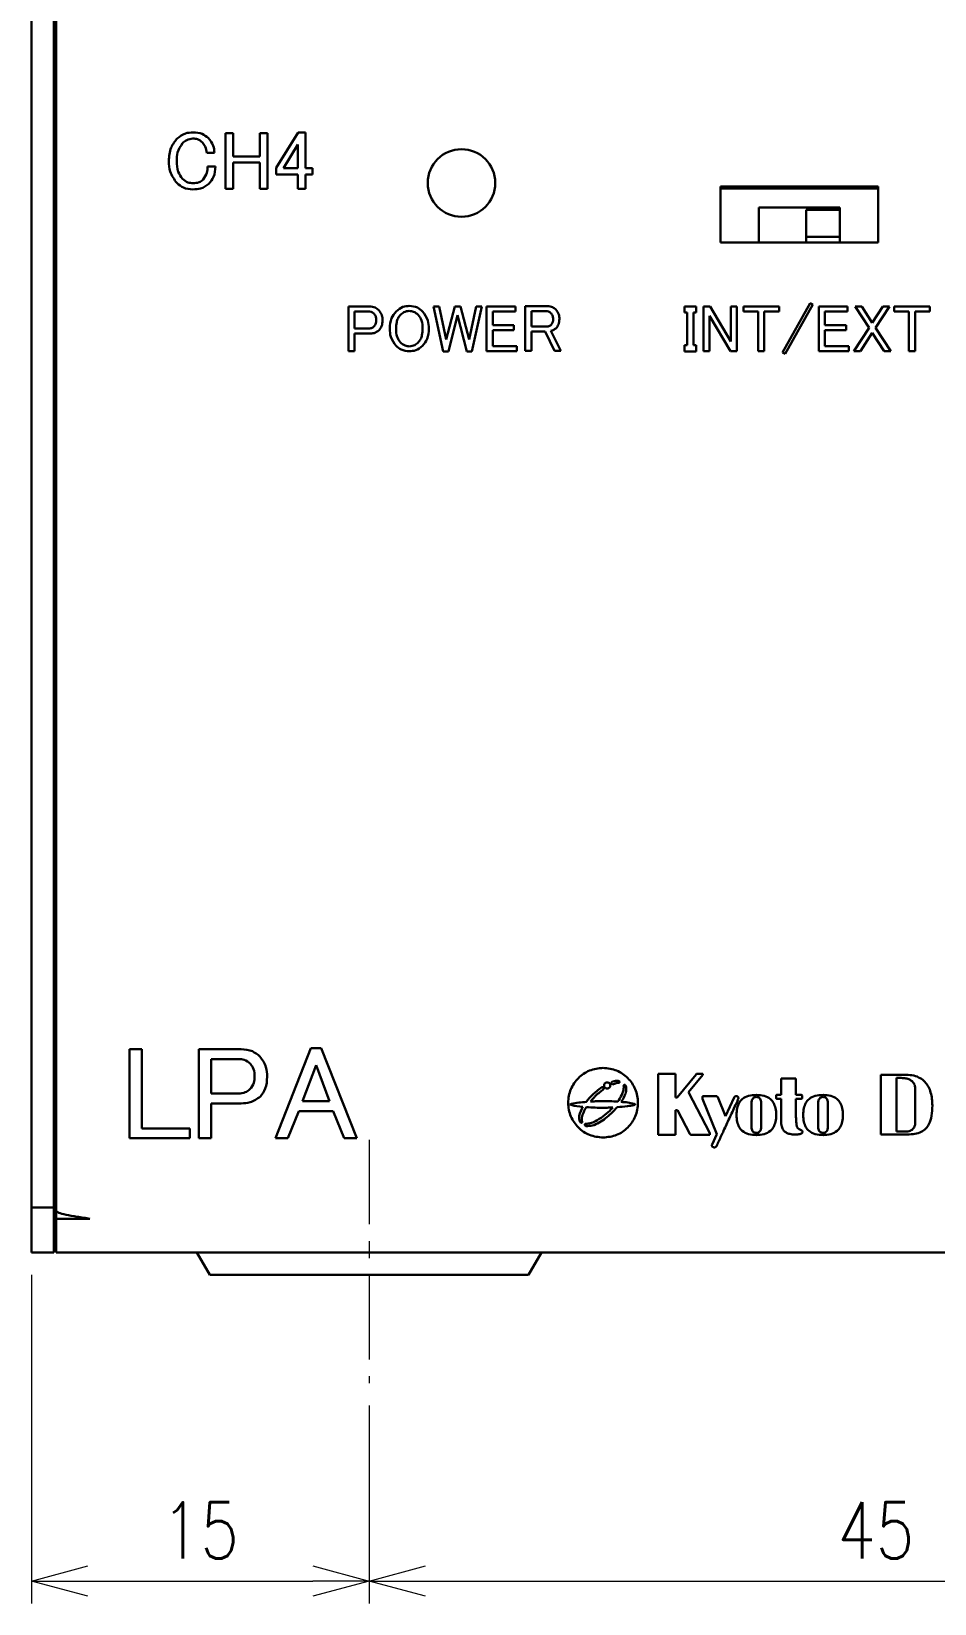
# Model space of a CAD drawing. Header units: millimetres. Extents: x 92 to 566, y 48 to 192.
# Drawn here: x 91.6 to 131.7, y 59.4 to 129.3 of the extents above; entities that cross this region are included whole.
import ezdxf

# ---------------------------------------------------------------- set-up
doc = ezdxf.new("R2010")
doc.units = ezdxf.units.MM
doc.linetypes.add('CENTER', pattern=[2, 1.25, -0.25, 0.25, -0.25])
doc.layers.get('0').update_dxf_attribs({"lineweight": 30})
doc.layers.get('Defpoints').update_dxf_attribs({"lineweight": 9})
doc.layers.add('2KD_寸法１', color=7, linetype='Continuous', lineweight=15)
doc.layers.add('2KD_寸法１ @ 1', color=7, linetype='Continuous', lineweight=15)
doc.styles.get("Standard").update_dxf_attribs({"font": 'simplex.shx', "width": 0.8, "bigfont": 'extfont.shx'})
doc.dimstyles.new('KD-STD', dxfattribs={"dimscale": 0, "dimtxt": 2.5, "dimasz": 2.5, "dimexe": 1, "dimexo": 1, "dimgap": 1, "dimtad": 1, "dimdsep": 46, "dimtxsty": 'Standard', "dimblk": 'OPEN30', "dimcen": 0, "dimadec": 0, "dimazin": 0, "dimtfac": 1, "dimtmove": 0, "dimatfit": 3, "dimldrblk": 'OPEN30', "dimfxl": 1, "dimtolj": 1, "dimtzin": 0, "dimlwd": 15, "dimlwe": 15, "dimarcsym": 0})

# ---------------------------------------------------------------- blocks, each defined once
blk = doc.blocks.new('_Open30')
at = {"lineweight": -2}
for p, q in [((-1, 0.268), (0, 0)), ((0, 0), (-1, -0.268)), ((0, 0), (-1, 0))]:
    blk.add_line(p, q, dxfattribs=at)
blk = doc.blocks.new('*D40')
at = {"layer": '2KD_寸法１', "color": 0, "lineweight": 15}
for p, q in [((91.605, 74.028), (91.605, 59.434)), ((106.605, 68.224), (106.605, 59.434)), ((94.105, 60.434), (104.105, 60.434))]:
    blk.add_line(p, q, dxfattribs=at)
at = {"layer": 'Defpoints', "color": 0}
for p in [(91.605, 75.028), (106.605, 69.224), (106.605, 60.434)]:
    blk.add_point(p, dxfattribs=at)
at = {"layer": '2KD_寸法１', "color": 0, "lineweight": 15, "xscale": 2.5, "yscale": 2.5, "zscale": 2.5, "rotation": 180}
blk.add_blockref('_Open30', (91.605, 60.434), dxfattribs=at)
at = {"layer": '2KD_寸法１', "color": 0, "lineweight": 15, "xscale": 2.5, "yscale": 2.5, "zscale": 2.5}
blk.add_blockref('_Open30', (106.605, 60.434), dxfattribs=at)
at = {"layer": '2KD_寸法１', "color": 0, "insert": (99.105, 62.684), "char_height": 2.5, "attachment_point": 5}
blk.add_mtext('\\A1;15', dxfattribs=at)
blk = doc.blocks.new('*D41')
at = {"layer": '2KD_寸法１', "color": 0, "lineweight": 15}
for p, q in [((106.605, 68.224), (106.605, 59.434)), ((151.605, 68.224), (151.605, 59.434)), ((109.105, 60.434), (149.105, 60.434))]:
    blk.add_line(p, q, dxfattribs=at)
at = {"layer": 'Defpoints', "color": 0}
for p in [(106.605, 69.224), (151.605, 69.224), (151.605, 60.434)]:
    blk.add_point(p, dxfattribs=at)
at = {"layer": '2KD_寸法１', "color": 0, "lineweight": 15, "xscale": 2.5, "yscale": 2.5, "zscale": 2.5, "rotation": 180}
blk.add_blockref('_Open30', (106.605, 60.434), dxfattribs=at)
at = {"layer": '2KD_寸法１', "color": 0, "lineweight": 15, "xscale": 2.5, "yscale": 2.5, "zscale": 2.5}
blk.add_blockref('_Open30', (151.605, 60.434), dxfattribs=at)
at = {"layer": '2KD_寸法１', "color": 0, "insert": (129.105, 62.684), "char_height": 2.5, "attachment_point": 5}
blk.add_mtext('\\A1;45', dxfattribs=at)
blk = doc.blocks.new('A$C07186D2C')
for p, q in [((-37.5, 2), (-37.5, 91)), ((-36.5, 2), (-36.5, 91)), ((-36.4, 90.8), (-36.4, 1.854)), ((-28.878, 49.719), (-28.535, 49.719)), ((-28.878, 47.243), (-28.878, 49.719)), ((-28.535, 49.719), (-28.535, 48.677)), ((-27.358, 48.677), (-27.358, 49.719)), ((-27.358, 49.719), (-27.015, 49.719)), ((-27.015, 49.719), (-27.015, 47.243)), ((-26.631, 48.17), (-25.66, 49.748)), ((-25.66, 49.748), (-25.327, 49.748)), ((-25.327, 49.748), (-25.327, 48.156)), ((-25.67, 49.213), (-26.312, 48.156)), ((-25.67, 48.156), (-25.67, 49.213)), ((-29.37, 48.836), (-29.718, 48.836)), ((-29.674, 48.228), (-29.327, 48.228)), ((-28.535, 48.677), (-27.358, 48.677)), ((-27.358, 48.403), (-28.535, 48.403)), ((-28.535, 48.403), (-28.535, 47.243)), ((-27.358, 47.243), (-27.358, 48.403)), ((-26.631, 47.882), (-26.631, 48.17)), ((-25.67, 47.882), (-26.631, 47.882)), ((-26.312, 48.156), (-25.67, 48.156)), ((-25.67, 47.243), (-25.67, 47.882)), ((-25.327, 48.156), (-25.023, 48.156)), ((-25.327, 47.882), (-25.327, 47.243)), ((-25.023, 47.882), (-25.327, 47.882)), ((-25.023, 48.156), (-25.023, 47.882)), ((-28.535, 47.243), (-28.878, 47.243)), ((-27.015, 47.243), (-27.358, 47.243)), ((-25.327, 47.243), (-25.67, 47.243)), ((-6.9, 47.35), (-6.9, 44.85)), ((0.1, 47.35), (-6.9, 47.35)), ((-5.099, 47.261), (-6.9, 47.261)), ((-1.701, 47.261), (-5.099, 47.261)), ((-5.099, 47.261), (-5.099, 47.261)), ((-5.099, 47.261), (-1.701, 47.261)), ((0.1, 47.261), (-1.701, 47.261)), ((0.1, 44.85), (0.1, 47.35)), ((-5.199, 46.409), (-1.601, 46.409)), ((-5.199, 46.409), (-5.199, 44.85)), ((-3.1, 46.31), (-3.1, 45.11)), ((-1.6, 46.31), (-3.1, 46.31)), ((-1.601, 46.409), (-1.601, 46.31)), ((-1.6, 45.11), (-1.6, 46.31)), ((-6.9, 44.85), (0.1, 44.85)), ((-3.1, 45.11), (-1.6, 45.11)), ((-3.1, 44.85), (-3.1, 45.11)), ((-1.601, 45.11), (-1.601, 44.85)), ((-23.422, 42.015), (-22.488, 42.015)), ((-23.422, 40.035), (-23.422, 42.015)), ((-19.651, 42.015), (-19.396, 42.015)), ((-19.21, 40.012), (-19.651, 42.015)), ((-19.396, 42.015), (-19.083, 40.544)), ((-19.083, 40.544), (-18.701, 42.015)), ((-18.701, 42.015), (-18.446, 42.015)), ((-18.446, 42.015), (-18.064, 40.544)), ((-18.064, 40.544), (-17.751, 42.015)), ((-17.496, 42.015), (-17.936, 40.012)), ((-17.751, 42.015), (-17.496, 42.015)), ((-17.288, 42.015), (-16.006, 42.015)), ((-17.288, 40.036), (-17.288, 42.015)), ((-16.006, 42.015), (-16.006, 41.796)), ((-15.567, 42.027), (-14.586, 42.027)), ((-15.567, 40.046), (-15.567, 42.027)), ((-8.496, 42.015), (-7.975, 42.015)), ((-8.496, 41.741), (-8.496, 42.015)), ((-7.975, 42.015), (-7.975, 41.741)), ((-7.658, 42.015), (-7.361, 42.015)), ((-7.658, 40.035), (-7.658, 42.015)), ((-7.361, 42.015), (-6.442, 40.452)), ((-6.442, 40.452), (-6.442, 42.015)), ((-6.442, 42.015), (-6.168, 42.015)), ((-6.168, 42.015), (-6.168, 40.035)), ((-5.883, 42.015), (-4.296, 42.015)), ((-5.883, 41.796), (-5.883, 42.015)), ((-4.296, 42.015), (-4.296, 41.796)), ((-4.138, 39.977), (-2.91, 42.166)), ((-2.794, 42.097), (-4.022, 39.907)), ((-2.91, 42.166), (-2.794, 42.097)), ((-2.535, 40.036), (-2.535, 42.015)), ((-2.535, 42.015), (-1.253, 42.015)), ((-1.253, 42.015), (-1.253, 41.796)), ((-0.922, 42.015), (-0.621, 42.015)), ((-0.297, 41.066), (-0.922, 42.015)), ((-0.621, 42.015), (-0.158, 41.286)), ((-0.158, 41.286), (0.306, 42.015)), ((0.607, 42.015), (-0.019, 41.066)), ((0.306, 42.015), (0.607, 42.015)), ((0.816, 41.796), (0.816, 42.015)), ((0.816, 42.015), (2.403, 42.015)), ((2.403, 42.015), (2.403, 41.796)), ((-22.546, 41.796), (-23.148, 41.796)), ((-23.148, 41.796), (-23.148, 41.031)), ((-18.573, 41.622), (-18.979, 40.012)), ((-18.168, 40.012), (-18.573, 41.622)), ((-16.006, 41.796), (-17.014, 41.796)), ((-17.014, 41.796), (-17.014, 41.181)), ((-14.644, 41.808), (-15.293, 41.808)), ((-15.293, 41.808), (-15.293, 41.124)), ((-8.376, 41.741), (-8.496, 41.741)), ((-8.376, 40.29), (-8.376, 41.741)), ((-7.975, 41.741), (-8.102, 41.741)), ((-8.102, 41.741), (-8.102, 40.29)), ((-7.384, 41.598), (-7.384, 40.035)), ((-6.457, 40.035), (-7.384, 41.598)), ((-5.231, 41.796), (-5.883, 41.796)), ((-5.231, 40.035), (-5.231, 41.796)), ((-4.296, 41.796), (-4.956, 41.796)), ((-4.956, 41.796), (-4.956, 40.035)), ((-1.253, 41.796), (-2.261, 41.796)), ((-2.261, 41.796), (-2.261, 41.181)), ((1.469, 41.796), (0.816, 41.796)), ((1.469, 40.035), (1.469, 41.796)), ((2.403, 41.796), (1.743, 41.796)), ((1.743, 41.796), (1.743, 40.035)), ((-23.148, 41.031), (-22.546, 41.031)), ((-22.488, 40.812), (-23.148, 40.812)), ((-23.148, 40.812), (-23.148, 40.035)), ((-17.014, 41.181), (-16.076, 41.181)), ((-16.076, 40.962), (-17.014, 40.962)), ((-17.014, 40.962), (-17.014, 40.255)), ((-16.076, 41.181), (-16.076, 40.962)), ((-15.293, 41.124), (-14.609, 41.124)), ((-14.691, 40.904), (-15.293, 40.904)), ((-15.293, 40.904), (-15.293, 40.046)), ((-14.274, 40.046), (-14.691, 40.904)), ((-14.436, 40.938), (-13.984, 40.046)), ((-2.261, 41.181), (-1.323, 41.181)), ((-1.323, 40.962), (-2.261, 40.962)), ((-2.261, 40.962), (-2.261, 40.255)), ((-1.323, 41.181), (-1.323, 40.962)), ((-0.98, 40.035), (-0.297, 41.066)), ((-0.158, 40.846), (-0.679, 40.035)), ((0.364, 40.035), (-0.158, 40.846)), ((-0.019, 41.066), (0.665, 40.035)), ((-23.148, 40.035), (-23.422, 40.035)), ((-18.979, 40.012), (-19.21, 40.012)), ((-17.936, 40.012), (-18.168, 40.012)), ((-15.948, 40.036), (-17.288, 40.036)), ((-17.014, 40.255), (-15.948, 40.255)), ((-15.948, 40.255), (-15.948, 40.036)), ((-15.293, 40.046), (-15.567, 40.046)), ((-13.984, 40.046), (-14.274, 40.046)), ((-8.496, 40.29), (-8.376, 40.29)), ((-8.496, 40.015), (-8.496, 40.29)), ((-7.975, 40.015), (-8.496, 40.015)), ((-8.102, 40.29), (-7.975, 40.29)), ((-7.975, 40.29), (-7.975, 40.015)), ((-7.384, 40.035), (-7.658, 40.035)), ((-6.168, 40.035), (-6.457, 40.035)), ((-4.956, 40.035), (-5.231, 40.035)), ((-4.022, 39.907), (-4.138, 39.977)), ((-1.195, 40.036), (-2.535, 40.036)), ((-2.261, 40.255), (-1.195, 40.255)), ((-1.195, 40.255), (-1.195, 40.036)), ((-0.679, 40.035), (-0.98, 40.035)), ((0.665, 40.035), (0.364, 40.035)), ((1.743, 40.035), (1.469, 40.035)), ((-26.666, 5.07), (-25.091, 9.077)), ((-25.091, 9.077), (-24.628, 9.077)), ((-24.628, 9.077), (-23.053, 5.07)), ((-33.152, 9.031), (-32.604, 9.031)), ((-33.152, 5.071), (-33.152, 9.031)), ((-32.604, 9.031), (-32.604, 5.51)), ((-30.06, 9.031), (-28.191, 9.031)), ((-30.06, 5.07), (-30.06, 9.031)), ((-28.307, 8.592), (-29.512, 8.592)), ((-29.512, 8.592), (-29.512, 7.062)), ((-24.86, 8.313), (-25.462, 6.714)), ((-24.257, 6.714), (-24.86, 8.313)), ((-8.898, 7.939), (-9.673, 7.939)), ((-9.673, 7.939), (-9.673, 5.227)), ((-8.898, 6.881), (-8.898, 7.939)), ((-7.986, 7.907), (-8.824, 6.881)), ((-8.316, 7.114), (-7.686, 7.884)), ((-7.686, 7.939), (-7.918, 7.939)), ((-7.686, 7.884), (-7.686, 7.939)), ((-4.203, 7.724), (-4.203, 6.998)), ((-3.547, 7.724), (-4.203, 7.724)), ((-3.547, 6.998), (-3.547, 7.724)), ((0.23, 7.891), (0.23, 5.239)), ((1.344, 7.891), (0.23, 7.891)), ((1.128, 7.75), (0.918, 7.75)), ((0.918, 7.75), (0.918, 5.371)), ((-29.512, 7.062), (-28.307, 7.062)), ((-11.42, 7.531), (-11.411, 7.531)), ((-11.411, 7.531), (-11.404, 7.537)), ((-11.201, 7.404), (-11.203, 7.397)), ((-11.203, 7.397), (-11.201, 7.391)), ((-7.366, 5.297), (-8.316, 7.114)), ((-4.203, 6.998), (-4.389, 6.998)), ((-3.312, 6.998), (-3.547, 6.998)), ((1.754, 5.768), (1.754, 7.274)), ((-28.191, 6.623), (-29.512, 6.623)), ((-29.512, 6.623), (-29.512, 5.07)), ((-25.462, 6.714), (-24.257, 6.714)), ((-8.824, 6.881), (-8.898, 6.881)), ((-8.898, 6.322), (-8.808, 6.322)), ((-8.898, 5.227), (-8.898, 6.322)), ((-8.808, 6.322), (-8.253, 5.271)), ((-7.7, 6.896), (-7.7, 6.829)), ((-7.7, 6.829), (-7.06, 5.247)), ((-7.081, 6.938), (-7.666, 6.938)), ((-6.681, 6.058), (-7.021, 6.898)), ((-6.298, 6.879), (-6.681, 6.058)), ((-5.516, 6.696), (-5.516, 5.517)), ((-5.096, 5.517), (-5.096, 6.696)), ((-4.429, 6.958), (-4.429, 6.865)), ((-4.389, 6.825), (-4.203, 6.825)), ((-4.203, 6.825), (-4.203, 5.841)), ((-3.547, 6.825), (-3.312, 6.825)), ((-3.547, 6.028), (-3.547, 6.825)), ((-3.272, 6.865), (-3.272, 6.958)), ((-2.554, 6.696), (-2.554, 5.517)), ((-2.134, 5.517), (-2.134, 6.696)), ((-25.624, 6.276), (-26.111, 5.07)), ((-24.095, 6.276), (-25.624, 6.276)), ((-23.609, 5.07), (-24.095, 6.276)), ((-13.035, 5.8), (-13.039, 5.81)), ((-13.038, 5.791), (-13.035, 5.8)), ((-12.882, 5.615), (-12.876, 5.611)), ((-12.876, 5.611), (-12.87, 5.611)), ((-30.473, 5.071), (-33.152, 5.071)), ((-32.604, 5.51), (-30.473, 5.51)), ((-30.473, 5.51), (-30.473, 5.071)), ((-29.512, 5.07), (-30.06, 5.07)), ((-26.111, 5.07), (-26.666, 5.07)), ((-23.053, 5.07), (-23.609, 5.07)), ((-9.673, 5.227), (-8.898, 5.227)), ((-8.175, 5.218), (-7.37, 5.218)), ((-7.37, 5.218), (-7.366, 5.297)), ((-7.06, 5.247), (-7.272, 4.792)), ((0.23, 5.239), (1.384, 5.239)), ((0.918, 5.371), (1.358, 5.371)), ((-37.5, 2), (-36.5, 2)), ((-37.5, 0), (-37.5, 2)), ((-36.5, 2), (-36.5, 0)), ((-36.4, 1.854), (-36.4, 1.5)), ((-36.4, 1.5), (-36.4, 0)), ((-36.4, 1.5), (-34.9, 1.5)), ((-36.5, 0), (-37.5, 0)), ((-34.9, 0), (-36.4, 0)), ((34.9, 0), (-34.9, 0)), ((-30.155, 0), (-29.577, -1)), ((-15.423, -1), (-14.845, 0)), ((-15.423, -1), (-29.577, -1))]:
    blk.add_line(p, q)
blk.add_circle((-18.4, 47.5), 1.5)
for points, knots in [([(-31.035, 49.473), (-30.917, 49.564), (-30.706, 49.726), (-30.442, 49.741), (-30.326, 49.748)], [0, 0, 0, 0, 0.558608, 1, 1, 1, 1]), ([(-30.326, 49.748), (-30.184, 49.74), (-29.931, 49.724), (-29.733, 49.57), (-29.645, 49.502)], [0, 0, 0, 0, 0.560384, 1, 1, 1, 1]), ([(-31.397, 48.474), (-31.385, 48.682), (-31.362, 49.053), (-31.135, 49.345), (-31.035, 49.473)], [0, 0, 0, 0, 0.560283, 1, 1, 1, 1]), ([(-30.789, 49.27), (-30.879, 49.135), (-31.04, 48.892), (-31.047, 48.602), (-31.05, 48.474)], [0, 0, 0, 0, 0.557438, 1, 1, 1, 1]), ([(-30.326, 49.473), (-30.424, 49.461), (-30.599, 49.438), (-30.731, 49.322), (-30.789, 49.27)], [0, 0, 0, 0, 0.558647, 1, 1, 1, 1]), ([(-29.906, 49.299), (-29.975, 49.355), (-30.099, 49.455), (-30.256, 49.468), (-30.326, 49.473)], [0, 0, 0, 0, 0.559112, 1, 1, 1, 1]), ([(-29.718, 48.836), (-29.731, 48.932), (-29.755, 49.103), (-29.86, 49.24), (-29.906, 49.299)], [0, 0, 0, 0, 0.560547, 1, 1, 1, 1]), ([(-29.645, 49.502), (-29.559, 49.392), (-29.405, 49.194), (-29.381, 48.946), (-29.37, 48.836)], [0, 0, 0, 0, 0.558811, 1, 1, 1, 1]), ([(-31.035, 47.49), (-31.156, 47.655), (-31.373, 47.95), (-31.39, 48.314), (-31.397, 48.474)], [0, 0, 0, 0, 0.558197, 1, 1, 1, 1]), ([(-31.05, 48.474), (-31.044, 48.31), (-31.033, 48.018), (-30.864, 47.781), (-30.789, 47.678)], [0, 0, 0, 0, 0.561079, 1, 1, 1, 1]), ([(-29.877, 47.649), (-29.808, 47.746), (-29.685, 47.921), (-29.678, 48.134), (-29.674, 48.228)], [0, 0, 0, 0, 0.557825, 1, 1, 1, 1]), ([(-29.327, 48.228), (-29.34, 48.068), (-29.365, 47.783), (-29.54, 47.559), (-29.616, 47.461)], [0, 0, 0, 0, 0.560311, 1, 1, 1, 1]), ([(-30.326, 47.214), (-30.475, 47.227), (-30.74, 47.248), (-30.945, 47.416), (-31.035, 47.49)], [0, 0, 0, 0, 0.559704, 1, 1, 1, 1]), ([(-30.789, 47.678), (-30.713, 47.617), (-30.576, 47.508), (-30.402, 47.495), (-30.326, 47.49)], [0, 0, 0, 0, 0.559055, 1, 1, 1, 1]), ([(-30.326, 47.49), (-30.233, 47.495), (-30.066, 47.504), (-29.935, 47.605), (-29.877, 47.649)], [0, 0, 0, 0, 0.560517, 1, 1, 1, 1]), ([(-29.616, 47.461), (-29.736, 47.377), (-29.951, 47.228), (-30.211, 47.219), (-30.326, 47.214)], [0, 0, 0, 0, 0.557734, 1, 1, 1, 1]), ([(-22.488, 42.015), (-22.401, 42.008), (-22.244, 41.995), (-22.124, 41.897), (-22.071, 41.853)], [0, 0, 0, 0, 0.559687, 1, 1, 1, 1]), ([(-21.309, 41.795), (-21.211, 41.874), (-21.037, 42.014), (-20.816, 42.031), (-20.718, 42.039)], [0, 0, 0, 0, 0.559107, 1, 1, 1, 1]), ([(-20.718, 42.039), (-20.594, 42.026), (-20.371, 42.003), (-20.202, 41.859), (-20.127, 41.795)], [0, 0, 0, 0, 0.559229, 1, 1, 1, 1]), ([(-14.586, 42.027), (-14.506, 42.02), (-14.363, 42.007), (-14.253, 41.917), (-14.204, 41.876)], [0, 0, 0, 0, 0.559585, 1, 1, 1, 1]), ([(-22.28, 41.691), (-22.324, 41.726), (-22.403, 41.788), (-22.502, 41.794), (-22.546, 41.796)], [0, 0, 0, 0, 0.558773, 1, 1, 1, 1]), ([(-22.291, 41.124), (-22.256, 41.17), (-22.194, 41.253), (-22.189, 41.356), (-22.187, 41.402)], [0, 0, 0, 0, 0.558387, 1, 1, 1, 1]), ([(-22.187, 41.402), (-22.189, 41.461), (-22.192, 41.567), (-22.253, 41.653), (-22.28, 41.691)], [0, 0, 0, 0, 0.561291, 1, 1, 1, 1]), ([(-22.071, 41.853), (-22.016, 41.777), (-21.919, 41.641), (-21.912, 41.475), (-21.909, 41.402)], [0, 0, 0, 0, 0.557986, 1, 1, 1, 1]), ([(-21.909, 41.402), (-21.913, 41.31), (-21.921, 41.148), (-22.017, 41.018), (-22.059, 40.961)], [0, 0, 0, 0, 0.560737, 1, 1, 1, 1]), ([(-21.587, 41.031), (-21.577, 41.19), (-21.559, 41.474), (-21.385, 41.697), (-21.309, 41.795)], [0, 0, 0, 0, 0.560271, 1, 1, 1, 1]), ([(-21.112, 41.645), (-21.151, 41.597), (-21.229, 41.5), (-21.296, 41.286), (-21.304, 41.128), (-21.309, 41.031)], [0, 0, 0, 0, 0.279652, 0.559763, 1, 1, 1, 1]), ([(-20.718, 41.819), (-20.801, 41.808), (-20.951, 41.788), (-21.062, 41.689), (-21.112, 41.645)], [0, 0, 0, 0, 0.558559, 1, 1, 1, 1]), ([(-20.324, 41.645), (-20.388, 41.699), (-20.503, 41.797), (-20.652, 41.812), (-20.718, 41.819)], [0, 0, 0, 0, 0.559764, 1, 1, 1, 1]), ([(-20.127, 41.031), (-20.131, 41.157), (-20.138, 41.382), (-20.267, 41.565), (-20.324, 41.645)], [0, 0, 0, 0, 0.561265, 1, 1, 1, 1]), ([(-20.127, 41.795), (-20.034, 41.667), (-19.867, 41.437), (-19.855, 41.155), (-19.849, 41.031)], [0, 0, 0, 0, 0.558097, 1, 1, 1, 1]), ([(-14.424, 41.714), (-14.46, 41.744), (-14.525, 41.798), (-14.608, 41.805), (-14.644, 41.808)], [0, 0, 0, 0, 0.55923, 1, 1, 1, 1]), ([(-14.609, 41.124), (-14.568, 41.128), (-14.494, 41.135), (-14.437, 41.183), (-14.413, 41.205)], [0, 0, 0, 0, 0.559333, 1, 1, 1, 1]), ([(-14.331, 41.459), (-14.335, 41.513), (-14.34, 41.607), (-14.399, 41.682), (-14.424, 41.714)], [0, 0, 0, 0, 0.560253, 1, 1, 1, 1]), ([(-14.413, 41.205), (-14.385, 41.248), (-14.334, 41.326), (-14.332, 41.419), (-14.331, 41.459)], [0, 0, 0, 0, 0.557204, 1, 1, 1, 1]), ([(-14.204, 41.876), (-14.153, 41.806), (-14.063, 41.681), (-14.056, 41.527), (-14.053, 41.459)], [0, 0, 0, 0, 0.558079, 1, 1, 1, 1]), ([(-14.053, 41.459), (-14.059, 41.373), (-14.068, 41.218), (-14.163, 41.096), (-14.204, 41.042)], [0, 0, 0, 0, 0.560351, 1, 1, 1, 1]), ([(-22.546, 41.031), (-22.493, 41.034), (-22.398, 41.04), (-22.324, 41.098), (-22.291, 41.124)], [0, 0, 0, 0, 0.560242, 1, 1, 1, 1]), ([(-22.059, 40.961), (-22.132, 40.911), (-22.261, 40.82), (-22.419, 40.814), (-22.488, 40.812)], [0, 0, 0, 0, 0.557823, 1, 1, 1, 1]), ([(-21.309, 40.266), (-21.402, 40.395), (-21.569, 40.624), (-21.581, 40.906), (-21.587, 41.031)], [0, 0, 0, 0, 0.55811, 1, 1, 1, 1]), ([(-21.309, 41.031), (-21.305, 40.905), (-21.298, 40.68), (-21.168, 40.497), (-21.112, 40.417)], [0, 0, 0, 0, 0.561262, 1, 1, 1, 1]), ([(-20.324, 40.417), (-20.285, 40.465), (-20.207, 40.562), (-20.14, 40.776), (-20.132, 40.934), (-20.127, 41.031)], [0, 0, 0, 0, 0.279655, 0.559763, 1, 1, 1, 1]), ([(-19.849, 41.031), (-19.859, 40.872), (-19.877, 40.587), (-20.051, 40.364), (-20.127, 40.266)], [0, 0, 0, 0, 0.560281, 1, 1, 1, 1]), ([(-14.204, 41.042), (-14.243, 41.013), (-14.313, 40.961), (-14.398, 40.945), (-14.436, 40.938)], [0, 0, 0, 0, 0.558939, 1, 1, 1, 1]), ([(-20.718, 40.023), (-20.842, 40.036), (-21.065, 40.059), (-21.234, 40.203), (-21.309, 40.266)], [0, 0, 0, 0, 0.55923, 1, 1, 1, 1]), ([(-21.112, 40.417), (-21.047, 40.362), (-20.933, 40.265), (-20.784, 40.25), (-20.718, 40.243)], [0, 0, 0, 0, 0.559761, 1, 1, 1, 1]), ([(-20.718, 40.243), (-20.635, 40.254), (-20.485, 40.274), (-20.374, 40.373), (-20.324, 40.417)], [0, 0, 0, 0, 0.558556, 1, 1, 1, 1]), ([(-20.127, 40.266), (-20.225, 40.188), (-20.399, 40.048), (-20.62, 40.031), (-20.718, 40.023)], [0, 0, 0, 0, 0.559109, 1, 1, 1, 1]), ([(-27.774, 8.382), (-27.862, 8.451), (-28.02, 8.575), (-28.219, 8.587), (-28.307, 8.592)], [0, 0, 0, 0, 0.55877, 1, 1, 1, 1]), ([(-28.191, 9.031), (-28.016, 9.017), (-27.704, 8.991), (-27.463, 8.793), (-27.357, 8.707)], [0, 0, 0, 0, 0.559686, 1, 1, 1, 1]), ([(-27.589, 7.803), (-27.593, 7.922), (-27.599, 8.134), (-27.721, 8.307), (-27.774, 8.382)], [0, 0, 0, 0, 0.56129, 1, 1, 1, 1]), ([(-27.357, 8.707), (-27.248, 8.555), (-27.052, 8.283), (-27.039, 7.95), (-27.033, 7.803)], [0, 0, 0, 0, 0.557985, 1, 1, 1, 1]), ([(-27.797, 7.247), (-27.728, 7.34), (-27.604, 7.506), (-27.594, 7.712), (-27.589, 7.803)], [0, 0, 0, 0, 0.558387, 1, 1, 1, 1]), ([(-27.033, 7.803), (-27.041, 7.621), (-27.056, 7.296), (-27.249, 7.037), (-27.334, 6.923)], [0, 0, 0, 0, 0.560734, 1, 1, 1, 1]), ([(-12.112, 8.197), (-12.319, 8.173), (-12.725, 8.126), (-13.235, 7.768), (-13.58, 7.261), (-13.703, 6.648), (-13.58, 6.035), (-13.235, 5.528), (-12.724, 5.169), (-12.319, 5.123), (-12.112, 5.099)], [0, 0, 0, 0, 0.127209, 0.250008, 0.37281, 0.500023, 0.627226, 0.750008, 0.872793, 1, 1, 1, 1]), ([(-12.112, 5.099), (-11.906, 5.123), (-11.5, 5.17), (-10.99, 5.528), (-10.645, 6.035), (-10.522, 6.648), (-10.645, 7.261), (-10.99, 7.768), (-11.5, 8.126), (-11.906, 8.173), (-12.112, 8.197)], [0, 0, 0, 0, 0.127182, 0.249966, 0.372758, 0.499977, 0.627205, 0.750019, 0.872815, 1, 1, 1, 1]), ([(-7.918, 7.939), (-7.925, 7.939), (-7.94, 7.938), (-7.964, 7.928), (-7.978, 7.915), (-7.986, 7.907)], [0, 0, 0, 0, 0.284264, 0.555923, 1, 1, 1, 1]), ([(1.754, 7.274), (1.753, 7.298), (1.75, 7.351), (1.728, 7.435), (1.685, 7.525), (1.609, 7.613), (1.492, 7.689), (1.326, 7.741), (1.199, 7.747), (1.128, 7.75)], [0, 0, 0, 0, 0.081533, 0.17995, 0.291547, 0.417126, 0.570631, 0.759534, 1, 1, 1, 1]), ([(2.512, 6.525), (2.501, 6.722), (2.48, 7.096), (2.259, 7.528), (1.969, 7.759), (1.677, 7.873), (1.461, 7.885), (1.344, 7.891)], [0, 0, 0, 0, 0.288841, 0.547505, 0.682313, 0.828999, 1, 1, 1, 1]), ([(-28.307, 7.062), (-28.201, 7.068), (-28.011, 7.08), (-27.863, 7.196), (-27.797, 7.247)], [0, 0, 0, 0, 0.560242, 1, 1, 1, 1]), ([(-12.564, 7.019), (-12.625, 6.959), (-12.729, 6.854), (-12.822, 6.738), (-12.862, 6.689)], [0, 0, 0, 0, 0.577007, 1, 1, 1, 1]), ([(-12.173, 7.336), (-12.25, 7.282), (-12.386, 7.184), (-12.509, 7.07), (-12.564, 7.019)], [0, 0, 0, 0, 0.556974, 1, 1, 1, 1]), ([(-12.447, 6.952), (-12.385, 7.01), (-12.275, 7.111), (-12.154, 7.2), (-12.102, 7.238)], [0, 0, 0, 0, 0.565356, 1, 1, 1, 1]), ([(-12.091, 7.312), (-12.095, 7.317), (-12.102, 7.327), (-12.121, 7.334), (-12.141, 7.339), (-12.157, 7.34), (-12.169, 7.338), (-12.172, 7.337), (-12.173, 7.336)], [0, 0, 0, 0, 0.198412, 0.412851, 0.632449, 0.881378, 0.951651, 1, 1, 1, 1]), ([(-12.102, 7.238), (-12.101, 7.239), (-12.1, 7.24), (-12.098, 7.242), (-12.096, 7.247), (-12.093, 7.259), (-12.089, 7.277), (-12.088, 7.294), (-12.089, 7.306), (-12.091, 7.31), (-12.091, 7.312)], [0, 0, 0, 0, 0.027904, 0.064502, 0.109606, 0.244261, 0.542152, 0.833319, 0.926106, 1, 1, 1, 1]), ([(-11.931, 7.555), (-11.95, 7.553), (-11.986, 7.549), (-12.031, 7.517), (-12.062, 7.472), (-12.073, 7.417), (-12.062, 7.362), (-12.031, 7.317), (-11.986, 7.285), (-11.95, 7.281), (-11.931, 7.279)], [0, 0, 0, 0, 0.126756, 0.249699, 0.372796, 0.500128, 0.626968, 0.750109, 0.873212, 1, 1, 1, 1]), ([(-11.931, 7.279), (-11.913, 7.281), (-11.876, 7.285), (-11.831, 7.317), (-11.8, 7.363), (-11.789, 7.417), (-11.8, 7.472), (-11.831, 7.517), (-11.877, 7.549), (-11.913, 7.553), (-11.931, 7.555)], [0, 0, 0, 0, 0.12792, 0.250828, 0.373404, 0.499872, 0.626831, 0.749364, 0.872112, 1, 1, 1, 1]), ([(-11.733, 7.568), (-11.737, 7.558), (-11.743, 7.542), (-11.747, 7.521), (-11.746, 7.51), (-11.745, 7.505)], [0, 0, 0, 0, 0.513764, 0.764237, 1, 1, 1, 1]), ([(-11.745, 7.505), (-11.742, 7.501), (-11.736, 7.49), (-11.713, 7.478), (-11.695, 7.471), (-11.683, 7.466)], [0, 0, 0, 0, 0.213985, 0.47051, 1, 1, 1, 1]), ([(-11.599, 7.612), (-11.633, 7.606), (-11.672, 7.599), (-11.713, 7.575), (-11.725, 7.571), (-11.733, 7.568)], [0, 0, 0, 0, 0.726631, 0.819719, 1, 1, 1, 1]), ([(-11.683, 7.466), (-11.631, 7.487), (-11.546, 7.522), (-11.455, 7.529), (-11.42, 7.531)], [0, 0, 0, 0, 0.612375, 1, 1, 1, 1]), ([(-11.382, 7.586), (-11.383, 7.588), (-11.385, 7.593), (-11.391, 7.6), (-11.402, 7.607), (-11.419, 7.615), (-11.455, 7.625), (-11.517, 7.628), (-11.569, 7.618), (-11.599, 7.612)], [0, 0, 0, 0, 0.031432, 0.069919, 0.116703, 0.203877, 0.313005, 0.602554, 1, 1, 1, 1]), ([(-11.194, 7.318), (-11.2, 7.268), (-11.212, 7.157), (-11.301, 6.944), (-11.399, 6.795), (-11.463, 6.698)], [0, 0, 0, 0, 0.219461, 0.488411, 1, 1, 1, 1]), ([(-11.404, 7.537), (-11.399, 7.541), (-11.39, 7.549), (-11.382, 7.562), (-11.38, 7.575), (-11.381, 7.582), (-11.382, 7.586)], [0, 0, 0, 0, 0.331277, 0.606207, 0.802496, 1, 1, 1, 1]), ([(-11.31, 6.687), (-11.262, 6.759), (-11.183, 6.882), (-11.131, 7.019), (-11.109, 7.074)], [0, 0, 0, 0, 0.593075, 1, 1, 1, 1]), ([(-11.167, 7.446), (-11.171, 7.445), (-11.18, 7.442), (-11.194, 7.427), (-11.198, 7.413), (-11.201, 7.404)], [0, 0, 0, 0, 0.244482, 0.502841, 1, 1, 1, 1]), ([(-11.201, 7.391), (-11.199, 7.378), (-11.195, 7.354), (-11.194, 7.33), (-11.194, 7.318)], [0, 0, 0, 0, 0.541876, 1, 1, 1, 1]), ([(-11.128, 7.434), (-11.132, 7.438), (-11.139, 7.444), (-11.151, 7.447), (-11.16, 7.448), (-11.165, 7.447), (-11.167, 7.446)], [0, 0, 0, 0, 0.382903, 0.674329, 0.85638, 1, 1, 1, 1]), ([(-11.109, 7.074), (-11.098, 7.126), (-11.079, 7.215), (-11.082, 7.321), (-11.097, 7.382), (-11.11, 7.413), (-11.123, 7.428), (-11.128, 7.434)], [0, 0, 0, 0, 0.428616, 0.729716, 0.845012, 0.934424, 1, 1, 1, 1]), ([(-5.306, 6.997), (-5.422, 6.992), (-5.643, 6.981), (-5.916, 6.849), (-6.084, 6.644), (-6.172, 6.397), (-6.195, 6.106), (-6.172, 5.816), (-6.084, 5.569), (-5.916, 5.364), (-5.643, 5.232), (-5.422, 5.221), (-5.306, 5.215)], [0, 0, 0, 0, 0.120335, 0.229996, 0.30528, 0.39214, 0.500001, 0.60786, 0.69472, 0.770004, 0.879665, 1, 1, 1, 1]), ([(-5.306, 5.215), (-5.191, 5.221), (-4.97, 5.232), (-4.696, 5.364), (-4.529, 5.569), (-4.441, 5.816), (-4.417, 6.106), (-4.441, 6.396), (-4.529, 6.644), (-4.696, 6.849), (-4.97, 6.981), (-5.191, 6.992), (-5.306, 6.997)], [0, 0, 0, 0, 0.120423, 0.230063, 0.305315, 0.392153, 0.499999, 0.607847, 0.694685, 0.769937, 0.879577, 1, 1, 1, 1]), ([(-4.389, 6.998), (-4.395, 6.997), (-4.407, 6.995), (-4.42, 6.985), (-4.428, 6.972), (-4.429, 6.962), (-4.429, 6.958)], [0, 0, 0, 0, 0.283609, 0.557955, 0.775116, 1, 1, 1, 1]), ([(-3.272, 6.958), (-3.272, 6.964), (-3.274, 6.975), (-3.285, 6.988), (-3.298, 6.996), (-3.307, 6.997), (-3.312, 6.998)], [0, 0, 0, 0, 0.283634, 0.557958, 0.775132, 1, 1, 1, 1]), ([(-2.344, 6.997), (-2.46, 6.992), (-2.68, 6.981), (-2.954, 6.849), (-3.121, 6.644), (-3.209, 6.396), (-3.232, 6.106), (-3.209, 5.816), (-3.121, 5.569), (-2.954, 5.364), (-2.68, 5.232), (-2.46, 5.221), (-2.344, 5.215)], [0, 0, 0, 0, 0.120337, 0.229961, 0.305233, 0.392106, 0.500001, 0.607894, 0.694767, 0.770039, 0.879663, 1, 1, 1, 1]), ([(-2.344, 5.215), (-2.229, 5.221), (-2.008, 5.232), (-1.734, 5.364), (-1.567, 5.569), (-1.479, 5.816), (-1.455, 6.106), (-1.479, 6.396), (-1.567, 6.644), (-1.734, 6.849), (-2.008, 6.981), (-2.229, 6.992), (-2.344, 6.997)], [0, 0, 0, 0, 0.120423, 0.230063, 0.305315, 0.392153, 0.499999, 0.607847, 0.694685, 0.769937, 0.879577, 1, 1, 1, 1]), ([(-27.334, 6.923), (-27.479, 6.821), (-27.738, 6.64), (-28.052, 6.628), (-28.191, 6.623)], [0, 0, 0, 0, 0.557821, 1, 1, 1, 1]), ([(-12.862, 6.689), (-13.083, 6.671), (-13.319, 6.652), (-13.548, 6.588), (-13.564, 6.581), (-13.568, 6.578), (-13.569, 6.577), (-13.57, 6.576), (-13.57, 6.576), (-13.57, 6.575)], [0, 0, 0, 0, 0.922079, 0.977336, 0.992478, 0.995261, 0.997457, 0.998835, 1, 1, 1, 1]), ([(-13.57, 6.575), (-13.57, 6.575), (-13.57, 6.574), (-13.569, 6.572), (-13.566, 6.568), (-13.553, 6.56), (-13.374, 6.498), (-13.187, 6.484), (-13.01, 6.47)], [0, 0, 0, 0, 0.003017, 0.006413, 0.010415, 0.02696, 0.08316, 1, 1, 1, 1]), ([(-13.01, 6.47), (-13.078, 6.339), (-13.167, 6.168), (-13.184, 5.932), (-13.159, 5.849), (-13.148, 5.81)], [0, 0, 0, 0, 0.626825, 0.823443, 1, 1, 1, 1]), ([(-13.039, 5.81), (-13.047, 5.836), (-13.065, 5.895), (-13.053, 6.001), (-13.002, 6.197), (-12.918, 6.345), (-12.854, 6.456)], [0, 0, 0, 0, 0.118804, 0.267721, 0.44967, 1, 1, 1, 1]), ([(-11.813, 6.296), (-12.016, 6.123), (-12.282, 5.897), (-12.663, 5.729), (-12.809, 5.719), (-12.873, 5.715)], [0, 0, 0, 0, 0.64726, 0.844535, 1, 1, 1, 1]), ([(-12.854, 6.456), (-12.725, 6.447), (-12.483, 6.43), (-12.242, 6.428), (-12.13, 6.427)], [0, 0, 0, 0, 0.537227, 1, 1, 1, 1]), ([(-12.677, 6.702), (-12.637, 6.75), (-12.564, 6.837), (-12.483, 6.916), (-12.447, 6.952)], [0, 0, 0, 0, 0.549236, 1, 1, 1, 1]), ([(-12.13, 6.72), (-12.235, 6.719), (-12.418, 6.717), (-12.6, 6.707), (-12.677, 6.702)], [0, 0, 0, 0, 0.577601, 1, 1, 1, 1]), ([(-11.463, 6.698), (-11.582, 6.705), (-11.804, 6.718), (-12.027, 6.719), (-12.13, 6.72)], [0, 0, 0, 0, 0.537261, 1, 1, 1, 1]), ([(-12.13, 6.427), (-12.043, 6.428), (-11.891, 6.429), (-11.739, 6.436), (-11.674, 6.44)], [0, 0, 0, 0, 0.571681, 1, 1, 1, 1]), ([(-11.674, 6.44), (-11.699, 6.412), (-11.744, 6.364), (-11.792, 6.317), (-11.813, 6.296)], [0, 0, 0, 0, 0.556335, 1, 1, 1, 1]), ([(-11.75, 6.175), (-11.698, 6.226), (-11.607, 6.314), (-11.525, 6.41), (-11.489, 6.451)], [0, 0, 0, 0, 0.572065, 1, 1, 1, 1]), ([(-11.489, 6.451), (-11.336, 6.465), (-11.088, 6.488), (-10.826, 6.527), (-10.715, 6.558), (-10.696, 6.566), (-10.692, 6.57), (-10.69, 6.571), (-10.69, 6.572), (-10.69, 6.573), (-10.689, 6.573)], [0, 0, 0, 0, 0.567631, 0.919634, 0.976242, 0.991918, 0.994846, 0.997191, 0.998691, 1, 1, 1, 1]), ([(-10.689, 6.573), (-10.69, 6.574), (-10.69, 6.577), (-10.694, 6.581), (-10.708, 6.591), (-10.907, 6.661), (-11.114, 6.674), (-11.31, 6.687)], [0, 0, 0, 0, 0.004929, 0.010901, 0.027663, 0.083818, 1, 1, 1, 1]), ([(-7.666, 6.938), (-7.67, 6.938), (-7.676, 6.937), (-7.685, 6.931), (-7.693, 6.922), (-7.699, 6.91), (-7.7, 6.901), (-7.7, 6.896)], [0, 0, 0, 0, 0.168012, 0.341912, 0.526463, 0.757002, 1, 1, 1, 1]), ([(-7.021, 6.898), (-7.024, 6.905), (-7.031, 6.918), (-7.046, 6.93), (-7.063, 6.937), (-7.075, 6.938), (-7.081, 6.938)], [0, 0, 0, 0, 0.296345, 0.562641, 0.772505, 1, 1, 1, 1]), ([(-7.066, 4.742), (-7.034, 4.811), (-6.932, 5.032), (-6.745, 5.438), (-6.5, 5.967), (-6.288, 6.428), (-6.16, 6.703), (-6.121, 6.787)], [0, 0, 0, 0, 0.101002, 0.324258, 0.595661, 0.876527, 1, 1, 1, 1]), ([(-6.176, 6.938), (-6.187, 6.939), (-6.208, 6.942), (-6.238, 6.939), (-6.264, 6.928), (-6.286, 6.908), (-6.294, 6.889), (-6.298, 6.879)], [0, 0, 0, 0, 0.22863, 0.423194, 0.594638, 0.788179, 1, 1, 1, 1]), ([(-6.121, 6.787), (-6.116, 6.801), (-6.106, 6.829), (-6.102, 6.866), (-6.11, 6.896), (-6.123, 6.916), (-6.146, 6.932), (-6.165, 6.936), (-6.176, 6.938)], [0, 0, 0, 0, 0.222683, 0.462983, 0.579452, 0.697782, 0.831718, 1, 1, 1, 1]), ([(-5.306, 6.905), (-5.337, 6.901), (-5.399, 6.893), (-5.467, 6.837), (-5.508, 6.769), (-5.513, 6.72), (-5.516, 6.696)], [0, 0, 0, 0, 0.283076, 0.557878, 0.775382, 1, 1, 1, 1]), ([(-5.096, 6.696), (-5.1, 6.727), (-5.108, 6.788), (-5.165, 6.856), (-5.233, 6.898), (-5.282, 6.903), (-5.306, 6.905)], [0, 0, 0, 0, 0.283098, 0.558109, 0.77571, 1, 1, 1, 1]), ([(-4.429, 6.865), (-4.428, 6.859), (-4.427, 6.847), (-4.416, 6.834), (-4.403, 6.826), (-4.394, 6.825), (-4.389, 6.825)], [0, 0, 0, 0, 0.283587, 0.558307, 0.775462, 1, 1, 1, 1]), ([(-3.312, 6.825), (-3.306, 6.825), (-3.294, 6.827), (-3.281, 6.838), (-3.273, 6.851), (-3.272, 6.86), (-3.272, 6.865)], [0, 0, 0, 0, 0.283219, 0.557734, 0.775229, 1, 1, 1, 1]), ([(-2.344, 6.905), (-2.375, 6.901), (-2.437, 6.893), (-2.505, 6.837), (-2.546, 6.769), (-2.551, 6.72), (-2.554, 6.696)], [0, 0, 0, 0, 0.283076, 0.557878, 0.775382, 1, 1, 1, 1]), ([(-2.134, 6.696), (-2.138, 6.727), (-2.146, 6.788), (-2.202, 6.857), (-2.271, 6.898), (-2.319, 6.903), (-2.344, 6.905)], [0, 0, 0, 0, 0.282888, 0.557455, 0.774982, 1, 1, 1, 1]), ([(1.384, 5.239), (1.504, 5.244), (1.719, 5.252), (2.008, 5.341), (2.225, 5.489), (2.401, 5.73), (2.501, 6.088), (2.508, 6.373), (2.512, 6.525)], [0, 0, 0, 0, 0.180126, 0.325655, 0.450531, 0.569453, 0.76937, 1, 1, 1, 1]), ([(-13.148, 5.81), (-13.134, 5.795), (-13.117, 5.776), (-13.086, 5.761), (-13.073, 5.762), (-13.066, 5.762)], [0, 0, 0, 0, 0.592897, 0.804503, 1, 1, 1, 1]), ([(-13.066, 5.762), (-13.063, 5.764), (-13.055, 5.766), (-13.044, 5.775), (-13.04, 5.785), (-13.038, 5.791)], [0, 0, 0, 0, 0.272815, 0.544107, 1, 1, 1, 1]), ([(-12.926, 5.683), (-12.926, 5.676), (-12.927, 5.66), (-12.909, 5.636), (-12.892, 5.623), (-12.882, 5.615)], [0, 0, 0, 0, 0.260186, 0.534334, 1, 1, 1, 1]), ([(-12.873, 5.715), (-12.879, 5.714), (-12.891, 5.713), (-12.905, 5.708), (-12.916, 5.701), (-12.922, 5.692), (-12.925, 5.686), (-12.926, 5.683)], [0, 0, 0, 0, 0.297727, 0.524505, 0.701273, 0.867447, 1, 1, 1, 1]), ([(-12.87, 5.611), (-12.777, 5.614), (-12.569, 5.621), (-12.174, 5.811), (-11.918, 6.03), (-11.75, 6.175)], [0, 0, 0, 0, 0.214135, 0.481644, 1, 1, 1, 1]), ([(-4.203, 5.841), (-4.2, 5.759), (-4.195, 5.616), (-4.121, 5.437), (-4.003, 5.328), (-3.915, 5.293), (-3.869, 5.275)], [0, 0, 0, 0, 0.340949, 0.602988, 0.792583, 1, 1, 1, 1]), ([(-3.485, 5.542), (-3.489, 5.551), (-3.502, 5.574), (-3.515, 5.635), (-3.537, 5.787), (-3.542, 5.925), (-3.547, 6.028)], [0, 0, 0, 0, 0.061411, 0.156591, 0.378517, 1, 1, 1, 1]), ([(1.358, 5.371), (1.399, 5.374), (1.475, 5.378), (1.575, 5.42), (1.649, 5.48), (1.707, 5.563), (1.746, 5.66), (1.751, 5.734), (1.754, 5.768)], [0, 0, 0, 0, 0.196428, 0.361253, 0.508117, 0.645022, 0.841703, 1, 1, 1, 1]), ([(-8.253, 5.271), (-8.249, 5.262), (-8.241, 5.245), (-8.221, 5.228), (-8.198, 5.219), (-8.183, 5.219), (-8.175, 5.218)], [0, 0, 0, 0, 0.289568, 0.552514, 0.764779, 1, 1, 1, 1]), ([(-5.516, 5.517), (-5.512, 5.486), (-5.504, 5.424), (-5.448, 5.356), (-5.379, 5.315), (-5.331, 5.31), (-5.306, 5.307)], [0, 0, 0, 0, 0.283774, 0.558638, 0.775861, 1, 1, 1, 1]), ([(-5.306, 5.307), (-5.275, 5.311), (-5.214, 5.319), (-5.145, 5.375), (-5.104, 5.444), (-5.099, 5.492), (-5.096, 5.517)], [0, 0, 0, 0, 0.282815, 0.557744, 0.775309, 1, 1, 1, 1]), ([(-3.869, 5.275), (-3.798, 5.258), (-3.665, 5.227), (-3.47, 5.237), (-3.353, 5.267), (-3.298, 5.281)], [0, 0, 0, 0, 0.378532, 0.703647, 1, 1, 1, 1]), ([(-3.283, 5.417), (-3.322, 5.438), (-3.393, 5.474), (-3.457, 5.522), (-3.485, 5.542)], [0, 0, 0, 0, 0.563714, 1, 1, 1, 1]), ([(-3.298, 5.281), (-3.293, 5.284), (-3.282, 5.29), (-3.267, 5.312), (-3.26, 5.347), (-3.263, 5.382), (-3.273, 5.406), (-3.279, 5.414), (-3.283, 5.417)], [0, 0, 0, 0, 0.113258, 0.233031, 0.501516, 0.805137, 0.909199, 1, 1, 1, 1]), ([(-2.554, 5.517), (-2.55, 5.486), (-2.542, 5.424), (-2.486, 5.356), (-2.417, 5.315), (-2.369, 5.31), (-2.344, 5.307)], [0, 0, 0, 0, 0.283775, 0.558639, 0.775861, 1, 1, 1, 1]), ([(-2.344, 5.307), (-2.313, 5.311), (-2.251, 5.319), (-2.183, 5.375), (-2.142, 5.444), (-2.137, 5.492), (-2.134, 5.517)], [0, 0, 0, 0, 0.283581, 0.558207, 0.775451, 1, 1, 1, 1]), ([(-7.272, 4.792), (-7.275, 4.781), (-7.281, 4.761), (-7.281, 4.731), (-7.268, 4.704), (-7.242, 4.682), (-7.218, 4.675), (-7.205, 4.671)], [0, 0, 0, 0, 0.212327, 0.388637, 0.548674, 0.750578, 1, 1, 1, 1]), ([(-7.205, 4.671), (-7.192, 4.668), (-7.167, 4.663), (-7.132, 4.67), (-7.093, 4.692), (-7.077, 4.721), (-7.066, 4.742)], [0, 0, 0, 0, 0.238799, 0.432703, 0.606004, 1, 1, 1, 1]), ([(-34.9, 1.5), (-35.097, 1.529), (-35.49, 1.588), (-35.985, 1.677), (-36.332, 1.765), (-36.377, 1.824), (-36.4, 1.854)], [0, 0, 0, 0, 0.25, 0.500001, 0.750001, 1, 1, 1, 1])]:
    blk.add_open_spline(points, degree=3, knots=knots)

msp = doc.modelspace()

# ---------------------------------------------------------------- linework, layer by layer
at = {"layer": '2KD_寸法１', "linetype": 'CENTER', "ltscale": 3}
msp.add_line((106.605, 80.028), (106.605, 69.224), dxfattribs=at)

# ---------------------------------------------------------------- block references
msp.add_blockref('A$C07186D2C', (129.105, 75.028))

# ---------------------------------------------------------------- dimensions: what is measured, and where the dimension line sits
at = {"layer": '2KD_寸法１ @ 1'}
for base, p1, p2, override, picture, middle in [((106.605, 60.434), (91.605, 75.028), (106.605, 69.224), {"dimscale": 1, "dimtix": 0, "dimtofl": 1, "dimtmove": 0, "dimatfit": 3}, '*D40', (99.105, 62.684)), ((151.605, 60.434), (106.605, 69.224), (151.605, 69.224), {"dimscale": 1, "dimtix": 0, "dimtofl": 1, "dimtmove": 1, "dimatfit": 3}, '*D41', (129.105, 62.684))]:
    dim = msp.add_linear_dim(base=base, p1=p1, p2=p2, dimstyle='KD-STD', override=override, dxfattribs=at)
    dim.commit()
    dim.dimension.update_dxf_attribs({"geometry": picture, "text_midpoint": middle})

doc.saveas('drawing.dxf')
